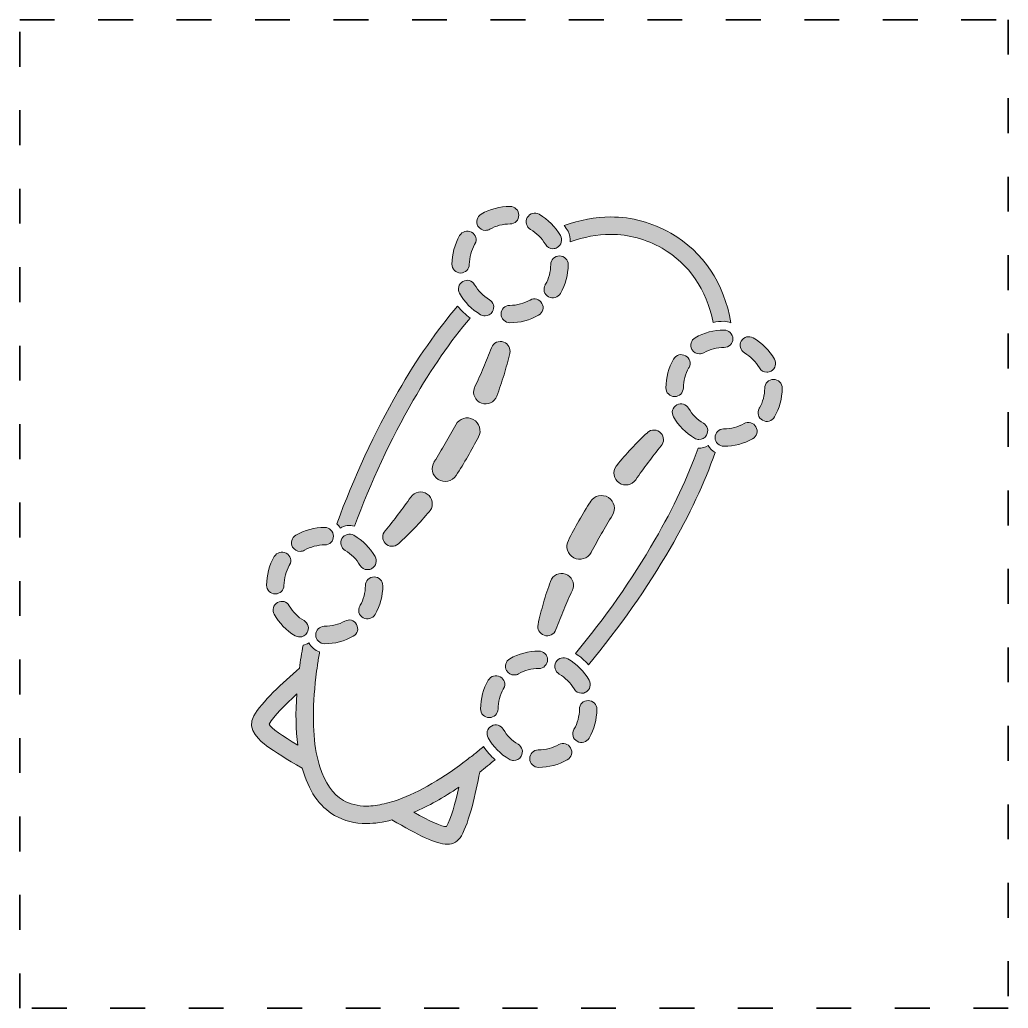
# Model space of a CAD drawing. Header units: inches. Extents: x 279 to 520, y -356 to -243.
# Drawn here: x 406.8 to 520.2, y -356.2 to -242.8 of the extents above; entities that cross this region are included whole.
import ezdxf

# ---------------------------------------------------------------- set-up
doc = ezdxf.new("R2010")
doc.units = ezdxf.units.IN
doc.header["$MEASUREMENT"] = 0
doc.linetypes.add('AI-Linetype-2', pattern=[9, 4, -5])
doc.layers.add('Layer 1', color=7, linetype='Continuous')

# ---------------------------------------------------------------- blocks, each defined once
blk = doc.blocks.new('block 3')
at = {"layer": 'Layer 1', "true_color": 0xffffff}
h = blk.add_hatch(color=7, dxfattribs=at)
h.dxf.hatch_style = 2
edge = h.paths.add_edge_path()
edge.add_spline(control_points=[(460.2, -266.93), (460.37, -266.93), (460.54, -266.89), (460.69, -266.8), (461.4, -266.4), (462.2, -266.19), (463.01, -266.19), (463.01, -266.19), (463.03, -266.19), (463.03, -266.19), (463.58, -266.19), (464.02, -265.74), (464.02, -265.19), (464.02, -264.63), (463.57, -264.19), (463.01, -264.19), (461.85, -264.19), (460.71, -264.49), (459.7, -265.06), (459.22, -265.34), (459.05, -265.95), (459.33, -266.43), (459.51, -266.75), (459.85, -266.93), (460.2, -266.93)], knot_values=[0, 0, 0, 0, 1, 1, 1, 2, 2, 2, 3, 3, 3, 4, 4, 4, 5, 5, 5, 6, 6, 6, 7, 7, 7, 8, 8, 8, 8], degree=3, periodic=1)
h = blk.add_hatch(color=7, dxfattribs=at)
h.dxf.hatch_style = 2
edge = h.paths.add_edge_path()
edge.add_spline(control_points=[(465.36, -266.82), (466.06, -267.23), (466.65, -267.82), (467.06, -268.53), (467.24, -268.85), (467.58, -269.03), (467.93, -269.03), (468.1, -269.03), (468.27, -268.99), (468.42, -268.9), (468.9, -268.62), (469.07, -268.01), (468.79, -267.53), (468.21, -266.52), (467.37, -265.68), (466.36, -265.09), (465.88, -264.81), (465.27, -264.97), (464.99, -265.45), (464.72, -265.93), (464.88, -266.54), (465.36, -266.82)], knot_values=[0, 0, 0, 0, 1, 1, 1, 2, 2, 2, 3, 3, 3, 4, 4, 4, 5, 5, 5, 6, 6, 6, 7, 7, 7, 7], degree=3, periodic=1)
h = blk.add_hatch(color=7, dxfattribs=at)
h.dxf.hatch_style = 2
edge = h.paths.add_edge_path()
edge.add_spline(control_points=[(469.91, -268.24), (471.47, -267.69), (473.02, -267.39), (474.55, -267.39), (476.63, -267.39), (478.62, -267.93), (480.45, -268.99), (483.56, -270.78), (485.54, -273.7), (486.3, -277.48), (486.72, -277.41), (487.14, -277.36), (487.56, -277.36), (487.84, -277.36), (488.1, -277.43), (488.35, -277.54), (487.55, -272.96), (485.21, -269.43), (481.45, -267.26), (479.31, -266.02), (476.99, -265.39), (474.55, -265.39), (472.79, -265.39), (471.01, -265.74), (469.22, -266.37), (469.38, -266.59), (469.53, -266.8), (469.66, -267.03), (469.88, -267.41), (469.95, -267.83), (469.91, -268.24)], knot_values=[0, 0, 0, 0, 1, 1, 1, 2, 2, 2, 3, 3, 3, 4, 4, 4, 5, 5, 5, 6, 6, 6, 7, 7, 7, 8, 8, 8, 9, 9, 9, 10, 10, 10, 10], degree=3, periodic=1)
h = blk.add_hatch(color=7, dxfattribs=at)
h.dxf.hatch_style = 2
edge = h.paths.add_edge_path()
edge.add_spline(control_points=[(457.33, -271.82), (457.34, -271.82), (457.34, -271.82), (457.34, -271.82), (457.89, -271.82), (458.34, -271.38), (458.34, -270.83), (458.34, -270.02), (458.56, -269.22), (458.95, -268.54), (458.96, -268.53), (458.98, -268.49), (458.99, -268.48), (459.26, -268), (459.08, -267.41), (458.6, -267.14), (458.12, -266.87), (457.51, -267.04), (457.23, -267.52), (456.66, -268.52), (456.35, -269.66), (456.34, -270.81), (456.34, -271.37), (456.78, -271.82), (457.33, -271.82)], knot_values=[0, 0, 0, 0, 1, 1, 1, 2, 2, 2, 3, 3, 3, 4, 4, 4, 5, 5, 5, 6, 6, 6, 7, 7, 7, 8, 8, 8, 8], degree=3, periodic=1)
h = blk.add_hatch(color=7, dxfattribs=at)
h.dxf.hatch_style = 2
edge = h.paths.add_edge_path()
edge.add_spline(control_points=[(468.79, -274.16), (469.37, -273.16), (469.67, -272.02), (469.68, -270.86), (469.68, -270.31), (469.24, -269.86), (468.69, -269.86), (468.69, -269.86), (468.68, -269.86), (468.68, -269.86), (468.13, -269.86), (467.68, -270.3), (467.68, -270.85), (467.68, -271.66), (467.46, -272.46), (467.08, -273.11), (467.07, -273.13), (467.04, -273.18), (467.03, -273.2), (466.76, -273.68), (466.94, -274.27), (467.42, -274.54), (467.9, -274.81), (468.51, -274.63), (468.79, -274.16)], knot_values=[0, 0, 0, 0, 1, 1, 1, 2, 2, 2, 3, 3, 3, 4, 4, 4, 5, 5, 5, 6, 6, 6, 7, 7, 7, 8, 8, 8, 8], degree=3, periodic=1)
h = blk.add_hatch(color=7, dxfattribs=at)
h.dxf.hatch_style = 2
edge = h.paths.add_edge_path()
edge.add_spline(control_points=[(460.14, -276.74), (460.48, -276.74), (460.81, -276.57), (461, -276.25), (461.28, -275.77), (461.12, -275.16), (460.64, -274.88), (459.94, -274.46), (459.35, -273.87), (458.95, -273.16), (458.68, -272.68), (458.07, -272.51), (457.59, -272.79), (457.11, -273.06), (456.94, -273.67), (457.21, -274.15), (457.78, -275.16), (458.62, -276.01), (459.63, -276.6), (459.79, -276.7), (459.96, -276.74), (460.14, -276.74)], knot_values=[0, 0, 0, 0, 1, 1, 1, 2, 2, 2, 3, 3, 3, 4, 4, 4, 5, 5, 5, 6, 6, 6, 7, 7, 7, 7], degree=3, periodic=1)
h = blk.add_hatch(color=7, dxfattribs=at)
h.dxf.hatch_style = 2
edge = h.paths.add_edge_path()
edge.add_spline(control_points=[(466.29, -276.66), (466.77, -276.39), (466.94, -275.78), (466.67, -275.3), (466.4, -274.82), (465.79, -274.65), (465.31, -274.92), (464.61, -275.32), (463.81, -275.53), (463, -275.53), (463, -275.53), (462.96, -275.53), (462.96, -275.53), (462.41, -275.53), (461.98, -275.97), (461.98, -276.53), (461.98, -277.08), (462.45, -277.53), (463, -277.53), (464.15, -277.53), (465.29, -277.23), (466.29, -276.66)], knot_values=[0, 0, 0, 0, 1, 1, 1, 2, 2, 2, 3, 3, 3, 4, 4, 4, 5, 5, 5, 6, 6, 6, 7, 7, 7, 7], degree=3, periodic=1)
h = blk.add_hatch(color=7, dxfattribs=at)
h.dxf.hatch_style = 2
edge = h.paths.add_edge_path()
edge.add_spline(control_points=[(445.16, -300.87), (447.02, -295.87), (449.32, -290.9), (451.91, -286.42), (454.01, -282.77), (456.2, -279.63), (458.43, -277), (457.89, -276.6), (457.41, -276.13), (457, -275.61), (454.65, -278.36), (452.36, -281.63), (450.17, -285.42), (447.46, -290.11), (445.07, -295.34), (443.14, -300.58), (443.3, -300.73), (443.44, -300.89), (443.54, -301.08), (444.02, -300.78), (444.61, -300.7), (445.16, -300.87)], knot_values=[0, 0, 0, 0, 1, 1, 1, 2, 2, 2, 3, 3, 3, 4, 4, 4, 5, 5, 5, 6, 6, 6, 7, 7, 7, 7], degree=3, periodic=1)
h = blk.add_hatch(color=7, dxfattribs=at)
h.dxf.hatch_style = 2
edge = h.paths.add_edge_path()
edge.add_spline(control_points=[(487.58, -280.36), (488.13, -280.36), (488.57, -279.91), (488.57, -279.36), (488.57, -278.81), (488.11, -278.36), (487.56, -278.36), (486.4, -278.36), (485.26, -278.66), (484.25, -279.24), (483.77, -279.51), (483.6, -280.12), (483.88, -280.6), (484.06, -280.92), (484.4, -281.1), (484.74, -281.1), (484.91, -281.1), (485.08, -281.06), (485.24, -280.97), (485.95, -280.57), (486.75, -280.36), (487.56, -280.36), (487.56, -280.36), (487.58, -280.36), (487.58, -280.36)], knot_values=[0, 0, 0, 0, 1, 1, 1, 2, 2, 2, 3, 3, 3, 4, 4, 4, 5, 5, 5, 6, 6, 6, 7, 7, 7, 8, 8, 8, 8], degree=3, periodic=1)
h = blk.add_hatch(color=7, dxfattribs=at)
h.dxf.hatch_style = 2
edge = h.paths.add_edge_path()
edge.add_spline(control_points=[(462.98, -281.02), (463.11, -280.49), (462.82, -279.94), (462.29, -279.74), (461.73, -279.53), (461.1, -279.82), (460.89, -280.39), (460.59, -281.19), (460.3, -281.9), (459.97, -282.66), (459.65, -283.41), (459.32, -284.15), (458.97, -284.89), (458.96, -284.92), (458.94, -284.96), (458.92, -285), (458.66, -285.7), (459.02, -286.49), (459.73, -286.75), (460.44, -287.01), (461.23, -286.65), (461.49, -285.95), (461.79, -285.14), (462.07, -284.33), (462.32, -283.51), (462.56, -282.71), (462.79, -281.84), (462.98, -281.04), (462.98, -281.04), (462.98, -281.02), (462.98, -281.02)], knot_values=[0, 0, 0, 0, 1, 1, 1, 2, 2, 2, 3, 3, 3, 4, 4, 4, 5, 5, 5, 6, 6, 6, 7, 7, 7, 8, 8, 8, 9, 9, 9, 10, 10, 10, 10], degree=3, periodic=1)
h = blk.add_hatch(color=7, dxfattribs=at)
h.dxf.hatch_style = 2
edge = h.paths.add_edge_path()
edge.add_spline(control_points=[(489.9, -280.99), (490.61, -281.4), (491.2, -281.99), (491.61, -282.7), (491.79, -283.02), (492.13, -283.2), (492.47, -283.2), (492.64, -283.2), (492.81, -283.16), (492.97, -283.07), (493.45, -282.79), (493.62, -282.18), (493.34, -281.7), (492.76, -280.69), (491.92, -279.85), (490.91, -279.26), (490.43, -278.98), (489.82, -279.15), (489.54, -279.62), (489.26, -280.1), (489.43, -280.71), (489.9, -280.99)], knot_values=[0, 0, 0, 0, 1, 1, 1, 2, 2, 2, 3, 3, 3, 4, 4, 4, 5, 5, 5, 6, 6, 6, 7, 7, 7, 7], degree=3, periodic=1)
h = blk.add_hatch(color=7, dxfattribs=at)
h.dxf.hatch_style = 2
edge = h.paths.add_edge_path()
edge.add_spline(control_points=[(481.89, -285.99), (482.44, -285.99), (482.88, -285.55), (482.89, -285), (482.89, -284.19), (483.11, -283.4), (483.5, -282.72), (483.51, -282.7), (483.53, -282.67), (483.54, -282.65), (483.8, -282.17), (483.62, -281.58), (483.15, -281.31), (482.67, -281.04), (482.06, -281.22), (481.78, -281.69), (481.2, -282.7), (480.89, -283.84), (480.89, -284.99), (480.88, -285.54), (481.33, -285.99), (481.88, -285.99), (481.88, -285.99), (481.88, -285.99), (481.89, -285.99)], knot_values=[0, 0, 0, 0, 1, 1, 1, 2, 2, 2, 3, 3, 3, 4, 4, 4, 5, 5, 5, 6, 6, 6, 7, 7, 7, 8, 8, 8, 8], degree=3, periodic=1)
h = blk.add_hatch(color=7, dxfattribs=at)
h.dxf.hatch_style = 2
edge = h.paths.add_edge_path()
edge.add_spline(control_points=[(493.23, -284.03), (493.23, -284.03), (493.23, -284.03), (493.23, -284.03), (492.68, -284.03), (492.23, -284.48), (492.23, -285.03), (492.22, -285.83), (492.01, -286.63), (491.63, -287.29), (491.62, -287.31), (491.59, -287.35), (491.58, -287.37), (491.31, -287.85), (491.49, -288.44), (491.97, -288.71), (492.45, -288.99), (493.06, -288.81), (493.33, -288.33), (493.91, -287.33), (494.22, -286.19), (494.23, -285.04), (494.23, -284.48), (493.79, -284.03), (493.23, -284.03)], knot_values=[0, 0, 0, 0, 1, 1, 1, 2, 2, 2, 3, 3, 3, 4, 4, 4, 5, 5, 5, 6, 6, 6, 7, 7, 7, 8, 8, 8, 8], degree=3, periodic=1)
h = blk.add_hatch(color=7, dxfattribs=at)
h.dxf.hatch_style = 2
edge = h.paths.add_edge_path()
edge.add_spline(control_points=[(484.18, -290.78), (484.34, -290.87), (484.51, -290.92), (484.68, -290.92), (485.03, -290.92), (485.36, -290.74), (485.55, -290.42), (485.83, -289.95), (485.67, -289.33), (485.19, -289.05), (484.48, -288.64), (483.9, -288.04), (483.5, -287.34), (483.22, -286.86), (482.62, -286.69), (482.13, -286.96), (481.65, -287.23), (481.48, -287.84), (481.76, -288.32), (482.33, -289.33), (483.17, -290.18), (484.18, -290.78)], knot_values=[0, 0, 0, 0, 1, 1, 1, 2, 2, 2, 3, 3, 3, 4, 4, 4, 5, 5, 5, 6, 6, 6, 7, 7, 7, 7], degree=3, periodic=1)
h = blk.add_hatch(color=7, dxfattribs=at)
h.dxf.hatch_style = 2
edge = h.paths.add_edge_path()
edge.add_spline(control_points=[(458.79, -288.62), (458.07, -288.23), (457.17, -288.5), (456.78, -289.22), (456.38, -289.97), (455.97, -290.68), (455.57, -291.37), (455.17, -292.07), (454.75, -292.77), (454.32, -293.46), (454.32, -293.46), (454.31, -293.47), (454.31, -293.47), (453.88, -294.15), (454.08, -295.06), (454.77, -295.5), (455.46, -295.94), (456.37, -295.74), (456.82, -295.05), (457.28, -294.33), (457.73, -293.61), (458.17, -292.87), (458.6, -292.12), (459.01, -291.37), (459.39, -290.64), (459.39, -290.64), (459.4, -290.62), (459.4, -290.62), (459.78, -289.9), (459.51, -289.01), (458.79, -288.62)], knot_values=[0, 0, 0, 0, 1, 1, 1, 2, 2, 2, 3, 3, 3, 4, 4, 4, 5, 5, 5, 6, 6, 6, 7, 7, 7, 8, 8, 8, 9, 9, 9, 10, 10, 10, 10], degree=3, periodic=1)
h = blk.add_hatch(color=7, dxfattribs=at)
h.dxf.hatch_style = 2
edge = h.paths.add_edge_path()
edge.add_spline(control_points=[(489.85, -289.1), (489.15, -289.49), (488.36, -289.7), (487.55, -289.7), (487.55, -289.7), (487.51, -289.7), (487.51, -289.7), (486.96, -289.7), (486.53, -290.15), (486.53, -290.7), (486.53, -291.25), (487, -291.7), (487.55, -291.7), (488.7, -291.7), (489.84, -291.4), (490.84, -290.84), (491.32, -290.57), (491.49, -289.96), (491.22, -289.48), (490.95, -289), (490.33, -288.82), (489.85, -289.1)], knot_values=[0, 0, 0, 0, 1, 1, 1, 2, 2, 2, 3, 3, 3, 4, 4, 4, 5, 5, 5, 6, 6, 6, 7, 7, 7, 7], degree=3, periodic=1)
h = blk.add_hatch(color=7, dxfattribs=at)
h.dxf.hatch_style = 2
edge = h.paths.add_edge_path()
edge.add_spline(control_points=[(477.43, -295.54), (477.89, -294.87), (478.37, -294.22), (478.85, -293.56), (479.35, -292.9), (479.82, -292.29), (480.36, -291.64), (480.71, -291.22), (480.7, -290.59), (480.32, -290.19), (479.9, -289.74), (479.21, -289.72), (478.77, -290.13), (478.77, -290.13), (478.76, -290.15), (478.76, -290.15), (478.15, -290.71), (477.52, -291.34), (476.94, -291.96), (476.35, -292.58), (475.79, -293.23), (475.25, -293.89), (475.22, -293.92), (475.2, -293.96), (475.18, -293.99), (474.75, -294.61), (474.9, -295.46), (475.52, -295.89), (476.15, -296.32), (477, -296.16), (477.43, -295.54)], knot_values=[0, 0, 0, 0, 1, 1, 1, 2, 2, 2, 3, 3, 3, 4, 4, 4, 5, 5, 5, 6, 6, 6, 7, 7, 7, 8, 8, 8, 9, 9, 9, 10, 10, 10, 10], degree=3, periodic=1)
h = blk.add_hatch(color=7, dxfattribs=at)
h.dxf.hatch_style = 2
edge = h.paths.add_edge_path()
edge.add_spline(control_points=[(485.75, -291.61), (485.4, -291.83), (485, -291.92), (484.58, -291.9), (483.41, -295.22), (481.75, -298.75), (479.63, -302.42), (476.98, -307.02), (473.84, -311.46), (470.51, -315.46), (471.07, -315.83), (471.57, -316.26), (472.01, -316.75), (475.53, -312.51), (478.77, -307.92), (481.37, -303.42), (483.6, -299.55), (485.33, -295.88), (486.54, -292.42), (486.21, -292.22), (485.93, -291.95), (485.75, -291.61)], knot_values=[0, 0, 0, 0, 1, 1, 1, 2, 2, 2, 3, 3, 3, 4, 4, 4, 5, 5, 5, 6, 6, 6, 7, 7, 7, 7], degree=3, periodic=1)
h = blk.add_hatch(color=7, dxfattribs=at)
h.dxf.hatch_style = 2
edge = h.paths.add_edge_path()
edge.add_spline(control_points=[(450.21, -302.88), (450.84, -302.3), (451.45, -301.71), (452.05, -301.09), (452.64, -300.49), (453.22, -299.8), (453.76, -299.18), (453.76, -299.18), (453.77, -299.17), (453.77, -299.17), (453.8, -299.13), (453.83, -299.1), (453.85, -299.06), (454.28, -298.45), (454.13, -297.61), (453.51, -297.18), (452.9, -296.75), (452.06, -296.9), (451.63, -297.52), (451.15, -298.21), (450.68, -298.83), (450.19, -299.49), (449.7, -300.14), (449.19, -300.78), (448.67, -301.4), (448.32, -301.8), (448.32, -302.42), (448.69, -302.82), (449.09, -303.26), (449.77, -303.29), (450.21, -302.88)], knot_values=[0, 0, 0, 0, 1, 1, 1, 2, 2, 2, 3, 3, 3, 4, 4, 4, 5, 5, 5, 6, 6, 6, 7, 7, 7, 8, 8, 8, 9, 9, 9, 10, 10, 10, 10], degree=3, periodic=1)
h = blk.add_hatch(color=7, dxfattribs=at)
h.dxf.hatch_style = 2
edge = h.paths.add_edge_path()
edge.add_spline(control_points=[(472.32, -303.87), (472.32, -303.87), (472.33, -303.86), (472.33, -303.86), (472.71, -303.14), (473.11, -302.43), (473.51, -301.72), (473.91, -301.04), (474.32, -300.33), (474.76, -299.61), (475.19, -298.92), (474.98, -298.01), (474.29, -297.57), (473.6, -297.14), (472.68, -297.34), (472.24, -298.04), (472.24, -298.04), (472.23, -298.06), (472.23, -298.06), (471.79, -298.75), (471.35, -299.48), (470.91, -300.23), (470.49, -300.98), (470.09, -301.73), (469.7, -302.49), (469.33, -303.21), (469.6, -304.1), (470.32, -304.48), (471.04, -304.86), (471.94, -304.59), (472.32, -303.87)], knot_values=[0, 0, 0, 0, 1, 1, 1, 2, 2, 2, 3, 3, 3, 4, 4, 4, 5, 5, 5, 6, 6, 6, 7, 7, 7, 8, 8, 8, 9, 9, 9, 10, 10, 10, 10], degree=3, periodic=1)
h = blk.add_hatch(color=7, dxfattribs=at)
h.dxf.hatch_style = 2
edge = h.paths.add_edge_path()
edge.add_spline(control_points=[(438.94, -303.75), (439.11, -303.75), (439.28, -303.71), (439.43, -303.62), (440.14, -303.22), (440.94, -303.01), (441.75, -303.01), (441.75, -303.01), (441.77, -303.01), (441.77, -303.01), (442.32, -303.01), (442.76, -302.56), (442.76, -302.01), (442.76, -301.46), (442.31, -301.01), (441.75, -301.01), (440.59, -301.01), (439.45, -301.31), (438.44, -301.89), (437.96, -302.16), (437.79, -302.77), (438.07, -303.25), (438.25, -303.57), (438.59, -303.75), (438.94, -303.75)], knot_values=[0, 0, 0, 0, 1, 1, 1, 2, 2, 2, 3, 3, 3, 4, 4, 4, 5, 5, 5, 6, 6, 6, 7, 7, 7, 8, 8, 8, 8], degree=3, periodic=1)
h = blk.add_hatch(color=7, dxfattribs=at)
h.dxf.hatch_style = 2
edge = h.paths.add_edge_path()
edge.add_spline(control_points=[(446.67, -305.85), (446.84, -305.85), (447.01, -305.81), (447.16, -305.72), (447.64, -305.45), (447.81, -304.83), (447.53, -304.35), (446.95, -303.34), (446.11, -302.5), (445.1, -301.91), (444.62, -301.63), (444.01, -301.8), (443.73, -302.27), (443.46, -302.75), (443.62, -303.36), (444.1, -303.64), (444.8, -304.05), (445.39, -304.64), (445.8, -305.35), (445.98, -305.67), (446.32, -305.85), (446.67, -305.85)], knot_values=[0, 0, 0, 0, 1, 1, 1, 2, 2, 2, 3, 3, 3, 4, 4, 4, 5, 5, 5, 6, 6, 6, 7, 7, 7, 7], degree=3, periodic=1)
h = blk.add_hatch(color=7, dxfattribs=at)
h.dxf.hatch_style = 2
edge = h.paths.add_edge_path()
edge.add_spline(control_points=[(436.07, -308.64), (436.08, -308.64), (436.08, -308.64), (436.08, -308.64), (436.63, -308.64), (437.08, -308.2), (437.08, -307.65), (437.08, -306.84), (437.3, -306.05), (437.69, -305.37), (437.7, -305.35), (437.72, -305.31), (437.73, -305.3), (438, -304.82), (437.82, -304.23), (437.34, -303.96), (436.86, -303.69), (436.25, -303.87), (435.97, -304.34), (435.39, -305.35), (435.09, -306.49), (435.08, -307.64), (435.08, -308.19), (435.52, -308.64), (436.07, -308.64)], knot_values=[0, 0, 0, 0, 1, 1, 1, 2, 2, 2, 3, 3, 3, 4, 4, 4, 5, 5, 5, 6, 6, 6, 7, 7, 7, 8, 8, 8, 8], degree=3, periodic=1)
h = blk.add_hatch(color=7, dxfattribs=at)
h.dxf.hatch_style = 2
edge = h.paths.add_edge_path()
edge.add_spline(control_points=[(468.28, -312.72), (468.55, -311.96), (468.85, -311.2), (469.17, -310.45), (469.5, -309.69), (469.79, -308.98), (470.16, -308.21), (470.17, -308.17), (470.19, -308.13), (470.21, -308.09), (470.46, -307.38), (470.09, -306.61), (469.38, -306.36), (468.68, -306.12), (467.9, -306.48), (467.66, -307.19), (467.66, -307.19), (467.65, -307.2), (467.65, -307.2), (467.38, -307.98), (467.08, -308.82), (466.85, -309.64), (466.62, -310.46), (466.4, -311.29), (466.22, -312.13), (466.11, -312.65), (466.39, -313.19), (466.91, -313.37), (467.47, -313.57), (468.08, -313.28), (468.28, -312.72)], knot_values=[0, 0, 0, 0, 1, 1, 1, 2, 2, 2, 3, 3, 3, 4, 4, 4, 5, 5, 5, 6, 6, 6, 7, 7, 7, 8, 8, 8, 9, 9, 9, 10, 10, 10, 10], degree=3, periodic=1)
h = blk.add_hatch(color=7, dxfattribs=at)
h.dxf.hatch_style = 2
edge = h.paths.add_edge_path()
edge.add_spline(control_points=[(446.16, -311.36), (446.64, -311.64), (447.25, -311.46), (447.53, -310.98), (448.11, -309.98), (448.41, -308.84), (448.42, -307.69), (448.42, -307.13), (447.98, -306.68), (447.43, -306.68), (447.42, -306.68), (447.42, -306.68), (447.42, -306.68), (446.87, -306.68), (446.42, -307.12), (446.42, -307.68), (446.42, -308.48), (446.2, -309.28), (445.82, -309.94), (445.81, -309.96), (445.78, -310), (445.77, -310.02), (445.5, -310.5), (445.68, -311.09), (446.16, -311.36)], knot_values=[0, 0, 0, 0, 1, 1, 1, 2, 2, 2, 3, 3, 3, 4, 4, 4, 5, 5, 5, 6, 6, 6, 7, 7, 7, 8, 8, 8, 8], degree=3, periodic=1)
h = blk.add_hatch(color=7, dxfattribs=at)
h.dxf.hatch_style = 2
edge = h.paths.add_edge_path()
edge.add_spline(control_points=[(437.69, -309.99), (437.42, -309.51), (436.81, -309.34), (436.33, -309.61), (435.85, -309.88), (435.68, -310.49), (435.95, -310.97), (436.52, -311.98), (437.36, -312.83), (438.37, -313.43), (438.53, -313.52), (438.7, -313.57), (438.88, -313.57), (439.22, -313.57), (439.55, -313.39), (439.74, -313.07), (440.02, -312.6), (439.86, -311.98), (439.38, -311.7), (438.68, -311.29), (438.09, -310.69), (437.69, -309.99)], knot_values=[0, 0, 0, 0, 1, 1, 1, 2, 2, 2, 3, 3, 3, 4, 4, 4, 5, 5, 5, 6, 6, 6, 7, 7, 7, 7], degree=3, periodic=1)
h = blk.add_hatch(color=7, dxfattribs=at)
h.dxf.hatch_style = 2
edge = h.paths.add_edge_path()
edge.add_spline(control_points=[(444.05, -311.75), (443.35, -312.14), (442.55, -312.35), (441.74, -312.35), (441.74, -312.35), (441.7, -312.35), (441.7, -312.35), (441.15, -312.35), (440.72, -312.8), (440.72, -313.35), (440.72, -313.9), (441.19, -314.35), (441.74, -314.35), (442.89, -314.35), (444.03, -314.05), (445.03, -313.49), (445.51, -313.22), (445.68, -312.61), (445.41, -312.13), (445.14, -311.65), (444.53, -311.47), (444.05, -311.75)], knot_values=[0, 0, 0, 0, 1, 1, 1, 2, 2, 2, 3, 3, 3, 4, 4, 4, 5, 5, 5, 6, 6, 6, 7, 7, 7, 7], degree=3, periodic=1)
h = blk.add_hatch(color=7, dxfattribs=at)
h.dxf.hatch_style = 2
edge = h.paths.add_edge_path()
edge.add_spline(control_points=[(459.97, -326.15), (459.61, -326.45), (459.25, -326.75), (458.89, -327.03), (458.88, -327.04), (458.87, -327.04), (458.87, -327.05), (458.49, -327.34), (458.11, -327.63), (457.74, -327.91), (454.85, -330.07), (452.11, -331.62), (449.71, -332.4), (449.32, -332.53), (448.95, -332.63), (448.58, -332.71), (447.88, -332.87), (447.2, -332.97), (446.57, -332.97), (445.55, -332.97), (444.65, -332.75), (443.89, -332.31), (442.67, -331.6), (441.77, -330.29), (441.2, -328.48), (441.08, -328.1), (440.97, -327.71), (440.88, -327.29), (440.36, -324.9), (440.31, -321.82), (440.74, -318.17), (440.79, -317.73), (440.85, -317.28), (440.92, -316.83), (440.92, -316.79), (440.93, -316.75), (440.93, -316.72), (441, -316.24), (441.08, -315.75), (441.17, -315.26), (440.64, -315.1), (440.19, -314.74), (439.94, -314.25), (439.74, -314.39), (439.5, -314.46), (439.27, -314.51), (439.1, -315.42), (438.97, -316.29), (438.86, -317.15), (436.96, -318.78), (434.5, -321.07), (433.61, -322.62), (432.68, -324.22), (434.49, -325.6), (435.09, -326.05), (436.04, -326.76), (437.39, -327.58), (439.17, -328.61), (439.88, -331.17), (441.12, -333.02), (442.89, -334.04), (443.96, -334.66), (445.2, -334.97), (446.57, -334.97), (447.49, -334.97), (448.46, -334.83), (449.47, -334.56), (452.48, -336.29), (454.48, -337.34), (455.81, -337.34), (456.53, -337.34), (457.05, -337.04), (457.43, -336.37), (458.33, -334.82), (459.08, -331.52), (459.54, -329.06), (460.13, -328.61), (460.71, -328.14), (461.3, -327.65), (460.79, -327.21), (460.35, -326.71), (459.97, -326.15)], knot_values=[0, 0, 0, 0, 1, 1, 1, 2, 2, 2, 3, 3, 3, 4, 4, 4, 5, 5, 5, 6, 6, 6, 7, 7, 7, 8, 8, 8, 9, 9, 9, 10, 10, 10, 11, 11, 11, 12, 12, 12, 13, 13, 13, 14, 14, 14, 15, 15, 15, 16, 16, 16, 17, 17, 17, 18, 18, 18, 19, 19, 19, 20, 20, 20, 21, 21, 21, 22, 22, 22, 23, 23, 23, 24, 24, 24, 25, 25, 25, 26, 26, 26, 27, 27, 27, 27], degree=3, periodic=1)
edge = h.paths.add_edge_path()
edge.add_spline(control_points=[(435.37, -323.56), (435.91, -322.66), (437.19, -321.36), (438.55, -320.1), (438.4, -322.28), (438.43, -324.25), (438.65, -325.98), (436.9, -324.93), (435.58, -324.04), (435.37, -323.56)], knot_values=[0, 0, 0, 0, 1, 1, 1, 2, 2, 2, 3, 3, 3, 3], degree=3, periodic=1)
edge = h.paths.add_edge_path()
edge.add_spline(control_points=[(455.73, -335.32), (455.21, -335.38), (453.77, -334.67), (451.98, -333.68), (453.63, -332.98), (455.37, -332), (457.14, -330.8), (456.74, -332.62), (456.24, -334.4), (455.73, -335.32)], knot_values=[0, 0, 0, 0, 1, 1, 1, 2, 2, 2, 3, 3, 3, 3], degree=3, periodic=1)
h = blk.add_hatch(color=7, dxfattribs=at)
h.dxf.hatch_style = 2
edge = h.paths.add_edge_path()
edge.add_spline(control_points=[(463.49, -317.93), (463.65, -317.93), (463.82, -317.89), (463.98, -317.8), (464.69, -317.4), (465.49, -317.19), (466.3, -317.19), (466.3, -317.19), (466.32, -317.19), (466.32, -317.19), (466.87, -317.19), (467.31, -316.74), (467.31, -316.18), (467.31, -315.63), (466.86, -315.19), (466.3, -315.19), (465.14, -315.19), (464, -315.49), (462.99, -316.06), (462.51, -316.34), (462.34, -316.95), (462.62, -317.43), (462.8, -317.75), (463.14, -317.93), (463.49, -317.93)], knot_values=[0, 0, 0, 0, 1, 1, 1, 2, 2, 2, 3, 3, 3, 4, 4, 4, 5, 5, 5, 6, 6, 6, 7, 7, 7, 8, 8, 8, 8], degree=3, periodic=1)
h = blk.add_hatch(color=7, dxfattribs=at)
h.dxf.hatch_style = 2
edge = h.paths.add_edge_path()
edge.add_spline(control_points=[(468.64, -317.82), (469.35, -318.23), (469.94, -318.82), (470.35, -319.53), (470.53, -319.85), (470.87, -320.03), (471.22, -320.03), (471.38, -320.03), (471.56, -319.99), (471.71, -319.9), (472.19, -319.62), (472.36, -319.01), (472.08, -318.53), (471.5, -317.52), (470.66, -316.67), (469.65, -316.09), (469.17, -315.81), (468.56, -315.97), (468.28, -316.45), (468, -316.93), (468.17, -317.54), (468.64, -317.82)], knot_values=[0, 0, 0, 0, 1, 1, 1, 2, 2, 2, 3, 3, 3, 4, 4, 4, 5, 5, 5, 6, 6, 6, 7, 7, 7, 7], degree=3, periodic=1)
h = blk.add_hatch(color=7, dxfattribs=at)
h.dxf.hatch_style = 2
edge = h.paths.add_edge_path()
edge.add_spline(control_points=[(461.89, -318.14), (461.41, -317.87), (460.8, -318.04), (460.52, -318.52), (459.94, -319.52), (459.63, -320.66), (459.63, -321.81), (459.62, -322.37), (460.07, -322.82), (460.62, -322.82), (460.62, -322.82), (460.63, -322.82), (460.63, -322.82), (461.18, -322.82), (461.62, -322.38), (461.63, -321.83), (461.63, -321.02), (461.85, -320.22), (462.24, -319.54), (462.25, -319.53), (462.27, -319.49), (462.28, -319.48), (462.54, -319), (462.37, -318.41), (461.89, -318.14)], knot_values=[0, 0, 0, 0, 1, 1, 1, 2, 2, 2, 3, 3, 3, 4, 4, 4, 5, 5, 5, 6, 6, 6, 7, 7, 7, 8, 8, 8, 8], degree=3, periodic=1)
h = blk.add_hatch(color=7, dxfattribs=at)
h.dxf.hatch_style = 2
edge = h.paths.add_edge_path()
edge.add_spline(control_points=[(471.98, -320.86), (471.97, -320.86), (471.97, -320.86), (471.97, -320.86), (471.42, -320.86), (470.97, -321.3), (470.97, -321.85), (470.97, -322.66), (470.75, -323.46), (470.37, -324.12), (470.36, -324.13), (470.33, -324.18), (470.32, -324.2), (470.05, -324.68), (470.23, -325.27), (470.71, -325.54), (471.19, -325.81), (471.8, -325.63), (472.08, -325.16), (472.65, -324.16), (472.96, -323.02), (472.97, -321.86), (472.97, -321.31), (472.53, -320.86), (471.98, -320.86)], knot_values=[0, 0, 0, 0, 1, 1, 1, 2, 2, 2, 3, 3, 3, 4, 4, 4, 5, 5, 5, 6, 6, 6, 7, 7, 7, 8, 8, 8, 8], degree=3, periodic=1)
h = blk.add_hatch(color=7, dxfattribs=at)
h.dxf.hatch_style = 2
edge = h.paths.add_edge_path()
edge.add_spline(control_points=[(463.93, -325.88), (463.23, -325.46), (462.64, -324.87), (462.24, -324.16), (461.97, -323.68), (461.36, -323.51), (460.88, -323.79), (460.39, -324.06), (460.23, -324.67), (460.5, -325.15), (461.07, -326.16), (461.91, -327.01), (462.92, -327.6), (463.08, -327.7), (463.25, -327.74), (463.42, -327.74), (463.77, -327.74), (464.1, -327.57), (464.29, -327.25), (464.57, -326.77), (464.41, -326.16), (463.93, -325.88)], knot_values=[0, 0, 0, 0, 1, 1, 1, 2, 2, 2, 3, 3, 3, 4, 4, 4, 5, 5, 5, 6, 6, 6, 7, 7, 7, 7], degree=3, periodic=1)
h = blk.add_hatch(color=7, dxfattribs=at)
h.dxf.hatch_style = 2
edge = h.paths.add_edge_path()
edge.add_spline(control_points=[(468.6, -325.92), (467.89, -326.32), (467.1, -326.53), (466.29, -326.53), (466.29, -326.53), (466.25, -326.53), (466.25, -326.53), (465.7, -326.53), (465.27, -326.97), (465.27, -327.53), (465.27, -328.08), (465.74, -328.53), (466.29, -328.53), (467.44, -328.53), (468.58, -328.23), (469.58, -327.66), (470.06, -327.39), (470.23, -326.78), (469.96, -326.3), (469.69, -325.82), (469.08, -325.65), (468.6, -325.92)], knot_values=[0, 0, 0, 0, 1, 1, 1, 2, 2, 2, 3, 3, 3, 4, 4, 4, 5, 5, 5, 6, 6, 6, 7, 7, 7, 7], degree=3, periodic=1)
at = {"layer": 'Layer 1', "lineweight": 0}
for points, knots in [([(460.2, -266.93), (460.37, -266.93), (460.54, -266.89), (460.69, -266.8), (461.4, -266.4), (462.2, -266.19), (463.01, -266.19), (463.01, -266.19), (463.03, -266.19), (463.03, -266.19), (463.58, -266.19), (464.02, -265.74), (464.02, -265.19), (464.02, -264.63), (463.57, -264.19), (463.01, -264.19), (461.85, -264.19), (460.71, -264.49), (459.7, -265.06), (459.22, -265.34), (459.05, -265.95), (459.33, -266.43), (459.51, -266.75), (459.85, -266.93), (460.2, -266.93)], [0, 0, 0, 0, 1, 1, 1, 2, 2, 2, 3, 3, 3, 4, 4, 4, 5, 5, 5, 6, 6, 6, 7, 7, 7, 8, 8, 8, 8]), ([(465.36, -266.82), (466.06, -267.23), (466.65, -267.82), (467.06, -268.53), (467.24, -268.85), (467.58, -269.03), (467.93, -269.03), (468.1, -269.03), (468.27, -268.99), (468.42, -268.9), (468.9, -268.62), (469.07, -268.01), (468.79, -267.53), (468.21, -266.52), (467.37, -265.68), (466.36, -265.09), (465.88, -264.81), (465.27, -264.97), (464.99, -265.45), (464.72, -265.93), (464.88, -266.54), (465.36, -266.82)], [0, 0, 0, 0, 1, 1, 1, 2, 2, 2, 3, 3, 3, 4, 4, 4, 5, 5, 5, 6, 6, 6, 7, 7, 7, 7]), ([(469.91, -268.24), (471.47, -267.69), (473.02, -267.39), (474.55, -267.39), (476.63, -267.39), (478.62, -267.93), (480.45, -268.99), (483.56, -270.78), (485.54, -273.7), (486.3, -277.48), (486.72, -277.41), (487.14, -277.36), (487.56, -277.36), (487.84, -277.36), (488.1, -277.43), (488.35, -277.54), (487.55, -272.96), (485.21, -269.43), (481.45, -267.26), (479.31, -266.02), (476.99, -265.39), (474.55, -265.39), (472.79, -265.39), (471.01, -265.74), (469.22, -266.37), (469.38, -266.59), (469.53, -266.8), (469.66, -267.03), (469.88, -267.41), (469.95, -267.83), (469.91, -268.24)], [0, 0, 0, 0, 1, 1, 1, 2, 2, 2, 3, 3, 3, 4, 4, 4, 5, 5, 5, 6, 6, 6, 7, 7, 7, 8, 8, 8, 9, 9, 9, 10, 10, 10, 10]), ([(457.33, -271.82), (457.34, -271.82), (457.34, -271.82), (457.34, -271.82), (457.89, -271.82), (458.34, -271.38), (458.34, -270.83), (458.34, -270.02), (458.56, -269.22), (458.95, -268.54), (458.96, -268.53), (458.98, -268.49), (458.99, -268.48), (459.26, -268), (459.08, -267.41), (458.6, -267.14), (458.12, -266.87), (457.51, -267.04), (457.23, -267.52), (456.66, -268.52), (456.35, -269.66), (456.34, -270.81), (456.34, -271.37), (456.78, -271.82), (457.33, -271.82)], [0, 0, 0, 0, 1, 1, 1, 2, 2, 2, 3, 3, 3, 4, 4, 4, 5, 5, 5, 6, 6, 6, 7, 7, 7, 8, 8, 8, 8]), ([(468.79, -274.16), (469.37, -273.16), (469.67, -272.02), (469.68, -270.86), (469.68, -270.31), (469.24, -269.86), (468.69, -269.86), (468.69, -269.86), (468.68, -269.86), (468.68, -269.86), (468.13, -269.86), (467.68, -270.3), (467.68, -270.85), (467.68, -271.66), (467.46, -272.46), (467.08, -273.11), (467.07, -273.13), (467.04, -273.18), (467.03, -273.2), (466.76, -273.68), (466.94, -274.27), (467.42, -274.54), (467.9, -274.81), (468.51, -274.63), (468.79, -274.16)], [0, 0, 0, 0, 1, 1, 1, 2, 2, 2, 3, 3, 3, 4, 4, 4, 5, 5, 5, 6, 6, 6, 7, 7, 7, 8, 8, 8, 8]), ([(460.14, -276.74), (460.48, -276.74), (460.81, -276.57), (461, -276.25), (461.28, -275.77), (461.12, -275.16), (460.64, -274.88), (459.94, -274.46), (459.35, -273.87), (458.95, -273.16), (458.68, -272.68), (458.07, -272.51), (457.59, -272.79), (457.11, -273.06), (456.94, -273.67), (457.21, -274.15), (457.78, -275.16), (458.62, -276.01), (459.63, -276.6), (459.79, -276.7), (459.96, -276.74), (460.14, -276.74)], [0, 0, 0, 0, 1, 1, 1, 2, 2, 2, 3, 3, 3, 4, 4, 4, 5, 5, 5, 6, 6, 6, 7, 7, 7, 7]), ([(466.29, -276.66), (466.77, -276.39), (466.94, -275.78), (466.67, -275.3), (466.4, -274.82), (465.79, -274.65), (465.31, -274.92), (464.61, -275.32), (463.81, -275.53), (463, -275.53), (463, -275.53), (462.96, -275.53), (462.96, -275.53), (462.41, -275.53), (461.98, -275.97), (461.98, -276.53), (461.98, -277.08), (462.45, -277.53), (463, -277.53), (464.15, -277.53), (465.29, -277.23), (466.29, -276.66)], [0, 0, 0, 0, 1, 1, 1, 2, 2, 2, 3, 3, 3, 4, 4, 4, 5, 5, 5, 6, 6, 6, 7, 7, 7, 7]), ([(445.16, -300.87), (447.02, -295.87), (449.32, -290.9), (451.91, -286.42), (454.01, -282.77), (456.2, -279.63), (458.43, -277), (457.89, -276.6), (457.41, -276.13), (457, -275.61), (454.65, -278.36), (452.36, -281.63), (450.17, -285.42), (447.46, -290.11), (445.07, -295.34), (443.14, -300.58), (443.3, -300.73), (443.44, -300.89), (443.54, -301.08), (444.02, -300.78), (444.61, -300.7), (445.16, -300.87)], [0, 0, 0, 0, 1, 1, 1, 2, 2, 2, 3, 3, 3, 4, 4, 4, 5, 5, 5, 6, 6, 6, 7, 7, 7, 7]), ([(487.58, -280.36), (488.13, -280.36), (488.57, -279.91), (488.57, -279.36), (488.57, -278.81), (488.11, -278.36), (487.56, -278.36), (486.4, -278.36), (485.26, -278.66), (484.25, -279.24), (483.77, -279.51), (483.6, -280.12), (483.88, -280.6), (484.06, -280.92), (484.4, -281.1), (484.74, -281.1), (484.91, -281.1), (485.08, -281.06), (485.24, -280.97), (485.95, -280.57), (486.75, -280.36), (487.56, -280.36), (487.56, -280.36), (487.58, -280.36), (487.58, -280.36)], [0, 0, 0, 0, 1, 1, 1, 2, 2, 2, 3, 3, 3, 4, 4, 4, 5, 5, 5, 6, 6, 6, 7, 7, 7, 8, 8, 8, 8]), ([(462.98, -281.02), (463.11, -280.49), (462.82, -279.94), (462.29, -279.74), (461.73, -279.53), (461.1, -279.82), (460.89, -280.39), (460.59, -281.19), (460.3, -281.9), (459.97, -282.66), (459.65, -283.41), (459.32, -284.15), (458.97, -284.89), (458.96, -284.92), (458.94, -284.96), (458.92, -285), (458.66, -285.7), (459.02, -286.49), (459.73, -286.75), (460.44, -287.01), (461.23, -286.65), (461.49, -285.95), (461.79, -285.14), (462.07, -284.33), (462.32, -283.51), (462.56, -282.71), (462.79, -281.84), (462.98, -281.04), (462.98, -281.04), (462.98, -281.02), (462.98, -281.02)], [0, 0, 0, 0, 1, 1, 1, 2, 2, 2, 3, 3, 3, 4, 4, 4, 5, 5, 5, 6, 6, 6, 7, 7, 7, 8, 8, 8, 9, 9, 9, 10, 10, 10, 10]), ([(489.9, -280.99), (490.61, -281.4), (491.2, -281.99), (491.61, -282.7), (491.79, -283.02), (492.13, -283.2), (492.47, -283.2), (492.64, -283.2), (492.81, -283.16), (492.97, -283.07), (493.45, -282.79), (493.62, -282.18), (493.34, -281.7), (492.76, -280.69), (491.92, -279.85), (490.91, -279.26), (490.43, -278.98), (489.82, -279.15), (489.54, -279.62), (489.26, -280.1), (489.43, -280.71), (489.9, -280.99)], [0, 0, 0, 0, 1, 1, 1, 2, 2, 2, 3, 3, 3, 4, 4, 4, 5, 5, 5, 6, 6, 6, 7, 7, 7, 7]), ([(481.89, -285.99), (482.44, -285.99), (482.88, -285.55), (482.89, -285), (482.89, -284.19), (483.11, -283.4), (483.5, -282.72), (483.51, -282.7), (483.53, -282.67), (483.54, -282.65), (483.8, -282.17), (483.62, -281.58), (483.15, -281.31), (482.67, -281.04), (482.06, -281.22), (481.78, -281.69), (481.2, -282.7), (480.89, -283.84), (480.89, -284.99), (480.88, -285.54), (481.33, -285.99), (481.88, -285.99), (481.88, -285.99), (481.88, -285.99), (481.89, -285.99)], [0, 0, 0, 0, 1, 1, 1, 2, 2, 2, 3, 3, 3, 4, 4, 4, 5, 5, 5, 6, 6, 6, 7, 7, 7, 8, 8, 8, 8]), ([(493.23, -284.03), (493.23, -284.03), (493.23, -284.03), (493.23, -284.03), (492.68, -284.03), (492.23, -284.48), (492.23, -285.03), (492.22, -285.83), (492.01, -286.63), (491.63, -287.29), (491.62, -287.31), (491.59, -287.35), (491.58, -287.37), (491.31, -287.85), (491.49, -288.44), (491.97, -288.71), (492.45, -288.99), (493.06, -288.81), (493.33, -288.33), (493.91, -287.33), (494.22, -286.19), (494.23, -285.04), (494.23, -284.48), (493.79, -284.03), (493.23, -284.03)], [0, 0, 0, 0, 1, 1, 1, 2, 2, 2, 3, 3, 3, 4, 4, 4, 5, 5, 5, 6, 6, 6, 7, 7, 7, 8, 8, 8, 8]), ([(484.18, -290.78), (484.34, -290.87), (484.51, -290.92), (484.68, -290.92), (485.03, -290.92), (485.36, -290.74), (485.55, -290.42), (485.83, -289.95), (485.67, -289.33), (485.19, -289.05), (484.48, -288.64), (483.9, -288.04), (483.5, -287.34), (483.22, -286.86), (482.62, -286.69), (482.13, -286.96), (481.65, -287.23), (481.48, -287.84), (481.76, -288.32), (482.33, -289.33), (483.17, -290.18), (484.18, -290.78)], [0, 0, 0, 0, 1, 1, 1, 2, 2, 2, 3, 3, 3, 4, 4, 4, 5, 5, 5, 6, 6, 6, 7, 7, 7, 7]), ([(458.79, -288.62), (458.07, -288.23), (457.17, -288.5), (456.78, -289.22), (456.38, -289.97), (455.97, -290.68), (455.57, -291.37), (455.17, -292.07), (454.75, -292.77), (454.32, -293.46), (454.32, -293.46), (454.31, -293.47), (454.31, -293.47), (453.88, -294.15), (454.08, -295.06), (454.77, -295.5), (455.46, -295.94), (456.37, -295.74), (456.82, -295.05), (457.28, -294.33), (457.73, -293.61), (458.17, -292.87), (458.6, -292.12), (459.01, -291.37), (459.39, -290.64), (459.39, -290.64), (459.4, -290.62), (459.4, -290.62), (459.78, -289.9), (459.51, -289.01), (458.79, -288.62)], [0, 0, 0, 0, 1, 1, 1, 2, 2, 2, 3, 3, 3, 4, 4, 4, 5, 5, 5, 6, 6, 6, 7, 7, 7, 8, 8, 8, 9, 9, 9, 10, 10, 10, 10]), ([(489.85, -289.1), (489.15, -289.49), (488.36, -289.7), (487.55, -289.7), (487.55, -289.7), (487.51, -289.7), (487.51, -289.7), (486.96, -289.7), (486.53, -290.15), (486.53, -290.7), (486.53, -291.25), (487, -291.7), (487.55, -291.7), (488.7, -291.7), (489.84, -291.4), (490.84, -290.84), (491.32, -290.57), (491.49, -289.96), (491.22, -289.48), (490.95, -289), (490.33, -288.82), (489.85, -289.1)], [0, 0, 0, 0, 1, 1, 1, 2, 2, 2, 3, 3, 3, 4, 4, 4, 5, 5, 5, 6, 6, 6, 7, 7, 7, 7]), ([(477.43, -295.54), (477.89, -294.87), (478.37, -294.22), (478.85, -293.56), (479.35, -292.9), (479.82, -292.29), (480.36, -291.64), (480.71, -291.22), (480.7, -290.59), (480.32, -290.19), (479.9, -289.74), (479.21, -289.72), (478.77, -290.13), (478.77, -290.13), (478.76, -290.15), (478.76, -290.15), (478.15, -290.71), (477.52, -291.34), (476.94, -291.96), (476.35, -292.58), (475.79, -293.23), (475.25, -293.89), (475.22, -293.92), (475.2, -293.96), (475.18, -293.99), (474.75, -294.61), (474.9, -295.46), (475.52, -295.89), (476.15, -296.32), (477, -296.16), (477.43, -295.54)], [0, 0, 0, 0, 1, 1, 1, 2, 2, 2, 3, 3, 3, 4, 4, 4, 5, 5, 5, 6, 6, 6, 7, 7, 7, 8, 8, 8, 9, 9, 9, 10, 10, 10, 10]), ([(485.75, -291.61), (485.4, -291.83), (485, -291.92), (484.58, -291.9), (483.41, -295.22), (481.75, -298.75), (479.63, -302.42), (476.98, -307.02), (473.84, -311.46), (470.51, -315.46), (471.07, -315.83), (471.57, -316.26), (472.01, -316.75), (475.53, -312.51), (478.77, -307.92), (481.37, -303.42), (483.6, -299.55), (485.33, -295.88), (486.54, -292.42), (486.21, -292.22), (485.93, -291.95), (485.75, -291.61)], [0, 0, 0, 0, 1, 1, 1, 2, 2, 2, 3, 3, 3, 4, 4, 4, 5, 5, 5, 6, 6, 6, 7, 7, 7, 7]), ([(450.21, -302.88), (450.84, -302.3), (451.45, -301.71), (452.05, -301.09), (452.64, -300.49), (453.22, -299.8), (453.76, -299.18), (453.76, -299.18), (453.77, -299.17), (453.77, -299.17), (453.8, -299.13), (453.83, -299.1), (453.85, -299.06), (454.28, -298.45), (454.13, -297.61), (453.51, -297.18), (452.9, -296.75), (452.06, -296.9), (451.63, -297.52), (451.15, -298.21), (450.68, -298.83), (450.19, -299.49), (449.7, -300.14), (449.19, -300.78), (448.67, -301.4), (448.32, -301.8), (448.32, -302.42), (448.69, -302.82), (449.09, -303.26), (449.77, -303.29), (450.21, -302.88)], [0, 0, 0, 0, 1, 1, 1, 2, 2, 2, 3, 3, 3, 4, 4, 4, 5, 5, 5, 6, 6, 6, 7, 7, 7, 8, 8, 8, 9, 9, 9, 10, 10, 10, 10]), ([(472.32, -303.87), (472.32, -303.87), (472.33, -303.86), (472.33, -303.86), (472.71, -303.14), (473.11, -302.43), (473.51, -301.72), (473.91, -301.04), (474.32, -300.33), (474.76, -299.61), (475.19, -298.92), (474.98, -298.01), (474.29, -297.57), (473.6, -297.14), (472.68, -297.34), (472.24, -298.04), (472.24, -298.04), (472.23, -298.06), (472.23, -298.06), (471.79, -298.75), (471.35, -299.48), (470.91, -300.23), (470.49, -300.98), (470.09, -301.73), (469.7, -302.49), (469.33, -303.21), (469.6, -304.1), (470.32, -304.48), (471.04, -304.86), (471.94, -304.59), (472.32, -303.87)], [0, 0, 0, 0, 1, 1, 1, 2, 2, 2, 3, 3, 3, 4, 4, 4, 5, 5, 5, 6, 6, 6, 7, 7, 7, 8, 8, 8, 9, 9, 9, 10, 10, 10, 10]), ([(438.94, -303.75), (439.11, -303.75), (439.28, -303.71), (439.43, -303.62), (440.14, -303.22), (440.94, -303.01), (441.75, -303.01), (441.75, -303.01), (441.77, -303.01), (441.77, -303.01), (442.32, -303.01), (442.76, -302.56), (442.76, -302.01), (442.76, -301.46), (442.31, -301.01), (441.75, -301.01), (440.59, -301.01), (439.45, -301.31), (438.44, -301.89), (437.96, -302.16), (437.79, -302.77), (438.07, -303.25), (438.25, -303.57), (438.59, -303.75), (438.94, -303.75)], [0, 0, 0, 0, 1, 1, 1, 2, 2, 2, 3, 3, 3, 4, 4, 4, 5, 5, 5, 6, 6, 6, 7, 7, 7, 8, 8, 8, 8]), ([(446.67, -305.85), (446.84, -305.85), (447.01, -305.81), (447.16, -305.72), (447.64, -305.45), (447.81, -304.83), (447.53, -304.35), (446.95, -303.34), (446.11, -302.5), (445.1, -301.91), (444.62, -301.63), (444.01, -301.8), (443.73, -302.27), (443.46, -302.75), (443.62, -303.36), (444.1, -303.64), (444.8, -304.05), (445.39, -304.64), (445.8, -305.35), (445.98, -305.67), (446.32, -305.85), (446.67, -305.85)], [0, 0, 0, 0, 1, 1, 1, 2, 2, 2, 3, 3, 3, 4, 4, 4, 5, 5, 5, 6, 6, 6, 7, 7, 7, 7]), ([(436.07, -308.64), (436.08, -308.64), (436.08, -308.64), (436.08, -308.64), (436.63, -308.64), (437.08, -308.2), (437.08, -307.65), (437.08, -306.84), (437.3, -306.05), (437.69, -305.37), (437.7, -305.35), (437.72, -305.31), (437.73, -305.3), (438, -304.82), (437.82, -304.23), (437.34, -303.96), (436.86, -303.69), (436.25, -303.87), (435.97, -304.34), (435.39, -305.35), (435.09, -306.49), (435.08, -307.64), (435.08, -308.19), (435.52, -308.64), (436.07, -308.64)], [0, 0, 0, 0, 1, 1, 1, 2, 2, 2, 3, 3, 3, 4, 4, 4, 5, 5, 5, 6, 6, 6, 7, 7, 7, 8, 8, 8, 8]), ([(468.28, -312.72), (468.55, -311.96), (468.85, -311.2), (469.17, -310.45), (469.5, -309.69), (469.79, -308.98), (470.16, -308.21), (470.17, -308.17), (470.19, -308.13), (470.21, -308.09), (470.46, -307.38), (470.09, -306.61), (469.38, -306.36), (468.68, -306.12), (467.9, -306.48), (467.66, -307.19), (467.66, -307.19), (467.65, -307.2), (467.65, -307.2), (467.38, -307.98), (467.08, -308.82), (466.85, -309.64), (466.62, -310.46), (466.4, -311.29), (466.22, -312.13), (466.11, -312.65), (466.39, -313.19), (466.91, -313.37), (467.47, -313.57), (468.08, -313.28), (468.28, -312.72)], [0, 0, 0, 0, 1, 1, 1, 2, 2, 2, 3, 3, 3, 4, 4, 4, 5, 5, 5, 6, 6, 6, 7, 7, 7, 8, 8, 8, 9, 9, 9, 10, 10, 10, 10]), ([(446.16, -311.36), (446.64, -311.64), (447.25, -311.46), (447.53, -310.98), (448.11, -309.98), (448.41, -308.84), (448.42, -307.69), (448.42, -307.13), (447.98, -306.68), (447.43, -306.68), (447.42, -306.68), (447.42, -306.68), (447.42, -306.68), (446.87, -306.68), (446.42, -307.12), (446.42, -307.68), (446.42, -308.48), (446.2, -309.28), (445.82, -309.94), (445.81, -309.96), (445.78, -310), (445.77, -310.02), (445.5, -310.5), (445.68, -311.09), (446.16, -311.36)], [0, 0, 0, 0, 1, 1, 1, 2, 2, 2, 3, 3, 3, 4, 4, 4, 5, 5, 5, 6, 6, 6, 7, 7, 7, 8, 8, 8, 8]), ([(437.69, -309.99), (437.42, -309.51), (436.81, -309.34), (436.33, -309.61), (435.85, -309.88), (435.68, -310.49), (435.95, -310.97), (436.52, -311.98), (437.36, -312.83), (438.37, -313.43), (438.53, -313.52), (438.7, -313.57), (438.88, -313.57), (439.22, -313.57), (439.55, -313.39), (439.74, -313.07), (440.02, -312.6), (439.86, -311.98), (439.38, -311.7), (438.68, -311.29), (438.09, -310.69), (437.69, -309.99)], [0, 0, 0, 0, 1, 1, 1, 2, 2, 2, 3, 3, 3, 4, 4, 4, 5, 5, 5, 6, 6, 6, 7, 7, 7, 7]), ([(444.05, -311.75), (443.35, -312.14), (442.55, -312.35), (441.74, -312.35), (441.74, -312.35), (441.7, -312.35), (441.7, -312.35), (441.15, -312.35), (440.72, -312.8), (440.72, -313.35), (440.72, -313.9), (441.19, -314.35), (441.74, -314.35), (442.89, -314.35), (444.03, -314.05), (445.03, -313.49), (445.51, -313.22), (445.68, -312.61), (445.41, -312.13), (445.14, -311.65), (444.53, -311.47), (444.05, -311.75)], [0, 0, 0, 0, 1, 1, 1, 2, 2, 2, 3, 3, 3, 4, 4, 4, 5, 5, 5, 6, 6, 6, 7, 7, 7, 7]), ([(459.97, -326.15), (459.61, -326.45), (459.25, -326.75), (458.89, -327.03), (458.88, -327.04), (458.87, -327.04), (458.87, -327.05), (458.49, -327.34), (458.11, -327.63), (457.74, -327.91), (454.85, -330.07), (452.11, -331.62), (449.71, -332.4), (449.32, -332.53), (448.95, -332.63), (448.58, -332.71), (447.88, -332.87), (447.2, -332.97), (446.57, -332.97), (445.55, -332.97), (444.65, -332.75), (443.89, -332.31), (442.67, -331.6), (441.77, -330.29), (441.2, -328.48), (441.08, -328.1), (440.97, -327.71), (440.88, -327.29), (440.36, -324.9), (440.31, -321.82), (440.74, -318.17), (440.79, -317.73), (440.85, -317.28), (440.92, -316.83), (440.92, -316.79), (440.93, -316.75), (440.93, -316.72), (441, -316.24), (441.08, -315.75), (441.17, -315.26), (440.64, -315.1), (440.19, -314.74), (439.94, -314.25), (439.74, -314.39), (439.5, -314.46), (439.27, -314.51), (439.1, -315.42), (438.97, -316.29), (438.86, -317.15), (436.96, -318.78), (434.5, -321.07), (433.61, -322.62), (432.68, -324.22), (434.49, -325.6), (435.09, -326.05), (436.04, -326.76), (437.39, -327.58), (439.17, -328.61), (439.88, -331.17), (441.12, -333.02), (442.89, -334.04), (443.96, -334.66), (445.2, -334.97), (446.57, -334.97), (447.49, -334.97), (448.46, -334.83), (449.47, -334.56), (452.48, -336.29), (454.48, -337.34), (455.81, -337.34), (456.53, -337.34), (457.05, -337.04), (457.43, -336.37), (458.33, -334.82), (459.08, -331.52), (459.54, -329.06), (460.13, -328.61), (460.71, -328.14), (461.3, -327.65), (460.79, -327.21), (460.35, -326.71), (459.97, -326.15)], [0, 0, 0, 0, 1, 1, 1, 2, 2, 2, 3, 3, 3, 4, 4, 4, 5, 5, 5, 6, 6, 6, 7, 7, 7, 8, 8, 8, 9, 9, 9, 10, 10, 10, 11, 11, 11, 12, 12, 12, 13, 13, 13, 14, 14, 14, 15, 15, 15, 16, 16, 16, 17, 17, 17, 18, 18, 18, 19, 19, 19, 20, 20, 20, 21, 21, 21, 22, 22, 22, 23, 23, 23, 24, 24, 24, 25, 25, 25, 26, 26, 26, 27, 27, 27, 27]), ([(463.49, -317.93), (463.65, -317.93), (463.82, -317.89), (463.98, -317.8), (464.69, -317.4), (465.49, -317.19), (466.3, -317.19), (466.3, -317.19), (466.32, -317.19), (466.32, -317.19), (466.87, -317.19), (467.31, -316.74), (467.31, -316.18), (467.31, -315.63), (466.86, -315.19), (466.3, -315.19), (465.14, -315.19), (464, -315.49), (462.99, -316.06), (462.51, -316.34), (462.34, -316.95), (462.62, -317.43), (462.8, -317.75), (463.14, -317.93), (463.49, -317.93)], [0, 0, 0, 0, 1, 1, 1, 2, 2, 2, 3, 3, 3, 4, 4, 4, 5, 5, 5, 6, 6, 6, 7, 7, 7, 8, 8, 8, 8]), ([(468.64, -317.82), (469.35, -318.23), (469.94, -318.82), (470.35, -319.53), (470.53, -319.85), (470.87, -320.03), (471.22, -320.03), (471.38, -320.03), (471.56, -319.99), (471.71, -319.9), (472.19, -319.62), (472.36, -319.01), (472.08, -318.53), (471.5, -317.52), (470.66, -316.67), (469.65, -316.09), (469.17, -315.81), (468.56, -315.97), (468.28, -316.45), (468, -316.93), (468.17, -317.54), (468.64, -317.82)], [0, 0, 0, 0, 1, 1, 1, 2, 2, 2, 3, 3, 3, 4, 4, 4, 5, 5, 5, 6, 6, 6, 7, 7, 7, 7]), ([(461.89, -318.14), (461.41, -317.87), (460.8, -318.04), (460.52, -318.52), (459.94, -319.52), (459.63, -320.66), (459.63, -321.81), (459.62, -322.37), (460.07, -322.82), (460.62, -322.82), (460.62, -322.82), (460.63, -322.82), (460.63, -322.82), (461.18, -322.82), (461.62, -322.38), (461.63, -321.83), (461.63, -321.02), (461.85, -320.22), (462.24, -319.54), (462.25, -319.53), (462.27, -319.49), (462.28, -319.48), (462.54, -319), (462.37, -318.41), (461.89, -318.14)], [0, 0, 0, 0, 1, 1, 1, 2, 2, 2, 3, 3, 3, 4, 4, 4, 5, 5, 5, 6, 6, 6, 7, 7, 7, 8, 8, 8, 8]), ([(435.37, -323.56), (435.91, -322.66), (437.19, -321.36), (438.55, -320.1), (438.4, -322.28), (438.43, -324.25), (438.65, -325.98), (436.9, -324.93), (435.58, -324.04), (435.37, -323.56)], [0, 0, 0, 0, 1, 1, 1, 2, 2, 2, 3, 3, 3, 3]), ([(471.98, -320.86), (471.97, -320.86), (471.97, -320.86), (471.97, -320.86), (471.42, -320.86), (470.97, -321.3), (470.97, -321.85), (470.97, -322.66), (470.75, -323.46), (470.37, -324.12), (470.36, -324.13), (470.33, -324.18), (470.32, -324.2), (470.05, -324.68), (470.23, -325.27), (470.71, -325.54), (471.19, -325.81), (471.8, -325.63), (472.08, -325.16), (472.65, -324.16), (472.96, -323.02), (472.97, -321.86), (472.97, -321.31), (472.53, -320.86), (471.98, -320.86)], [0, 0, 0, 0, 1, 1, 1, 2, 2, 2, 3, 3, 3, 4, 4, 4, 5, 5, 5, 6, 6, 6, 7, 7, 7, 8, 8, 8, 8]), ([(463.93, -325.88), (463.23, -325.46), (462.64, -324.87), (462.24, -324.16), (461.97, -323.68), (461.36, -323.51), (460.88, -323.79), (460.39, -324.06), (460.23, -324.67), (460.5, -325.15), (461.07, -326.16), (461.91, -327.01), (462.92, -327.6), (463.08, -327.7), (463.25, -327.74), (463.42, -327.74), (463.77, -327.74), (464.1, -327.57), (464.29, -327.25), (464.57, -326.77), (464.41, -326.16), (463.93, -325.88)], [0, 0, 0, 0, 1, 1, 1, 2, 2, 2, 3, 3, 3, 4, 4, 4, 5, 5, 5, 6, 6, 6, 7, 7, 7, 7]), ([(468.6, -325.92), (467.89, -326.32), (467.1, -326.53), (466.29, -326.53), (466.29, -326.53), (466.25, -326.53), (466.25, -326.53), (465.7, -326.53), (465.27, -326.97), (465.27, -327.53), (465.27, -328.08), (465.74, -328.53), (466.29, -328.53), (467.44, -328.53), (468.58, -328.23), (469.58, -327.66), (470.06, -327.39), (470.23, -326.78), (469.96, -326.3), (469.69, -325.82), (469.08, -325.65), (468.6, -325.92)], [0, 0, 0, 0, 1, 1, 1, 2, 2, 2, 3, 3, 3, 4, 4, 4, 5, 5, 5, 6, 6, 6, 7, 7, 7, 7]), ([(455.73, -335.32), (455.21, -335.38), (453.77, -334.67), (451.98, -333.68), (453.63, -332.98), (455.37, -332), (457.14, -330.8), (456.74, -332.62), (456.24, -334.4), (455.73, -335.32)], [0, 0, 0, 0, 1, 1, 1, 2, 2, 2, 3, 3, 3, 3])]:
    blk.add_open_spline(points, degree=3, knots=knots, dxfattribs=at)

msp = doc.modelspace()

# ---------------------------------------------------------------- linework, layer by layer
at = {"layer": 'Layer 1', "color": 7, "linetype": 'AI-Linetype-2', "lineweight": 35, "true_color": 0xffffff}
msp.add_lwpolyline([(520.16, -356.16), (406.77, -356.16), (406.77, -242.77), (520.16, -242.77), (520.16, -356.16)], dxfattribs=at)

# ---------------------------------------------------------------- block references
at = {"layer": 'Layer 1'}
msp.add_blockref('block 3', (0, 0), dxfattribs=at)

doc.saveas('drawing.dxf')
